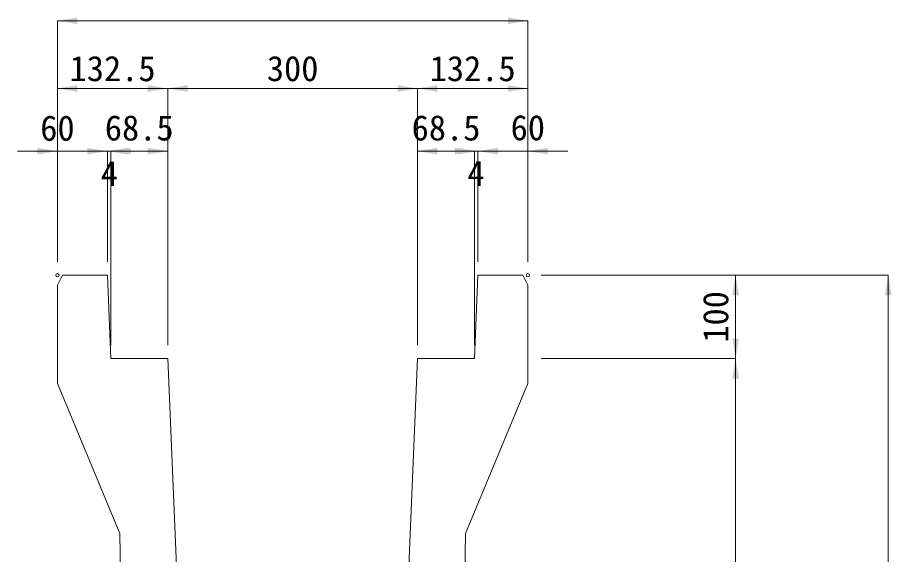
# Model space of a CAD drawing. Units: millimetres at full size; some dimension numbers follow another scale. Extents: x 190759 to 276146, y -52712 to -16236.
# Drawn here: x 249201 to 250251, y -21462 to -20817 of the extents above; entities that cross this region are included whole.
import ezdxf
from ezdxf.enums import TextEntityAlignment as Align

# ---------------------------------------------------------------- set-up
doc = ezdxf.new("R2010")
doc.units = ezdxf.units.MM
doc.header["$LTSCALE"] = 18
for name, color, linetype, lineweight in [('寸法線', 7, 'Continuous', 9), ('本体', 2, 'Continuous', 13), ('補助線', 8, 'Continuous', 13)]:
    doc.layers.add(name, color=color, linetype=linetype, lineweight=lineweight)
doc.styles.add('ＭＳ ゴシック', font='')
doc.styles.get('ＭＳ ゴシック').set_extended_font_data('MS Gothic')

# ---------------------------------------------------------------- blocks, each defined once
blk = doc.blocks.new('filled_arrow')
at = {"color": 0, "linetype": 'Continuous', "lineweight": -2}
blk.add_solid([(7.5, 1.25), (0, 0), (7.5, -1.25)], dxfattribs=at)

msp = doc.modelspace()

# ---------------------------------------------------------------- linework, layer by layer
at = {"layer": '寸法線'}
for p, q in [((249249.03, -20821.43), (249814.03, -20821.43)), ((249249.03, -21110.94), (249249.03, -20821.43)), ((249814.03, -21110.94), (249814.03, -20821.43)), ((249249.03, -20902.69), (249381.53, -20902.69)), ((249249.03, -21110.94), (249249.03, -20902.69)), ((249381.53, -20902.69), (249681.53, -20902.69)), ((249381.53, -21210.94), (249381.53, -20902.69)), ((249381.53, -21210.94), (249381.53, -20902.69)), ((249681.53, -21210.94), (249681.53, -20902.69)), ((249681.53, -20902.69), (249814.03, -20902.69)), ((249681.53, -21210.94), (249681.53, -20902.69)), ((249814.03, -21110.94), (249814.03, -20902.69)), ((249201.03, -20977.91), (249357.03, -20977.91)), ((249249.03, -21110.94), (249249.03, -20977.91)), ((249261.03, -20977.91), (249361.03, -20977.91)), ((249309.03, -21110.94), (249309.03, -20977.91)), ((249309.03, -21110.94), (249309.03, -20977.91)), ((249313.03, -21210.94), (249313.03, -20977.91)), ((249313.03, -20977.91), (249381.53, -20977.91)), ((249313.03, -21210.94), (249313.03, -20977.91)), ((249381.53, -21210.94), (249381.53, -20977.91)), ((249681.53, -20977.91), (249750.03, -20977.91)), ((249681.53, -21210.94), (249681.53, -20977.91)), ((249702.03, -20977.91), (249802.03, -20977.91)), ((249706.03, -20977.91), (249862.03, -20977.91)), ((249750.03, -21210.94), (249750.03, -20977.91)), ((249750.03, -21210.94), (249750.03, -20977.91)), ((249754.03, -21110.94), (249754.03, -20977.91)), ((249754.03, -21110.94), (249754.03, -20977.91)), ((249814.03, -21110.94), (249814.03, -20977.91)), ((249830.03, -21126.94), (250063.61, -21126.94)), ((249830.03, -21126.94), (250246.87, -21126.94)), ((250063.61, -21226.94), (250063.61, -21126.94)), ((250246.87, -21881.94), (250246.87, -21126.94)), ((249830.03, -21226.94), (250063.61, -21226.94)), ((249830.03, -21226.94), (250063.61, -21226.94)), ((250063.61, -21806.94), (250063.61, -21226.94))]:
    msp.add_line(p, q, dxfattribs=at)
at = {"layer": '本体'}
for p, q in [((249249.03, -21138.94), (249255.03, -21126.94)), ((249255.03, -21126.94), (249309.03, -21126.94)), ((249313.03, -21226.94), (249309.03, -21126.94)), ((249750.03, -21226.94), (249754.03, -21126.94)), ((249808.03, -21126.94), (249754.03, -21126.94)), ((249814.03, -21138.94), (249808.03, -21126.94)), ((249249.03, -21138.94), (249249.03, -21256.94)), ((249814.03, -21138.94), (249814.03, -21256.94)), ((249313.03, -21226.94), (249381.53, -21226.94)), ((249403.55, -21759), (249381.53, -21226.94)), ((249659.51, -21759), (249681.53, -21226.94)), ((249750.03, -21226.94), (249681.53, -21226.94)), ((249324.03, -21436.94), (249249.03, -21256.94)), ((249739.03, -21436.94), (249814.03, -21256.94)), ((249331.41, -21856.81), (249324.03, -21436.94)), ((249731.66, -21856.81), (249739.03, -21436.94))]:
    msp.add_line(p, q, dxfattribs=at)
at = {"layer": '補助線'}
for centre in [(249249.03, -21126.94), (249814.03, -21126.94)]:
    msp.add_circle(centre, 2, dxfattribs=at)

# ---------------------------------------------------------------- block references
at = {"layer": '寸法線', "xscale": 3.2, "yscale": 3.2}
for p in [(249249.03, -20821.43), (249249.03, -20902.69), (249381.53, -20902.69), (249681.53, -20902.69), (249309.03, -20977.91), (249313.03, -20977.91), (249313.03, -20977.91), (249681.53, -20977.91), (249754.03, -20977.91), (249814.03, -20977.91)]:
    msp.add_blockref('filled_arrow', p, dxfattribs=at)
for p, rotation in [((249814.03, -20821.43), 180), ((249381.53, -20902.69), 180), ((249681.53, -20902.69), 180), ((249814.03, -20902.69), 180), ((249249.03, -20977.91), 180), ((249309.03, -20977.91), 180), ((249381.53, -20977.91), 180), ((249750.03, -20977.91), 180), ((249750.03, -20977.91), 180), ((249754.03, -20977.91), 180), ((250063.61, -21126.94), 270), ((250246.87, -21126.94), 270), ((250063.61, -21226.94), 90), ((250063.61, -21226.94), 270)]:
    msp.add_blockref('filled_arrow', p, dxfattribs=dict(at, rotation=rotation))

# ---------------------------------------------------------------- texts
at = {"layer": '寸法線', "style": 'ＭＳ ゴシック'}
for s, p in [('132.5', (249315.28, -20878.69)), ('300', (249531.53, -20878.69)), ('132.5', (249747.78, -20878.69)), ('60', (249249.03, -20950.18)), ('68.5', (249347.28, -20949.91)), ('68.5', (249715.78, -20949.91)), ('60', (249814.03, -20949.7)), ('4', (249311.37, -21004.68)), ('4', (249751.78, -21004.43))]:
    msp.add_text(s, height=30.38, dxfattribs=at).set_placement(p, align=Align.MIDDLE_CENTER)
msp.add_text('100', height=30.38, rotation=90, dxfattribs=at).set_placement((250039.61, -21176.94), align=Align.MIDDLE_CENTER)

doc.saveas('drawing.dxf')
